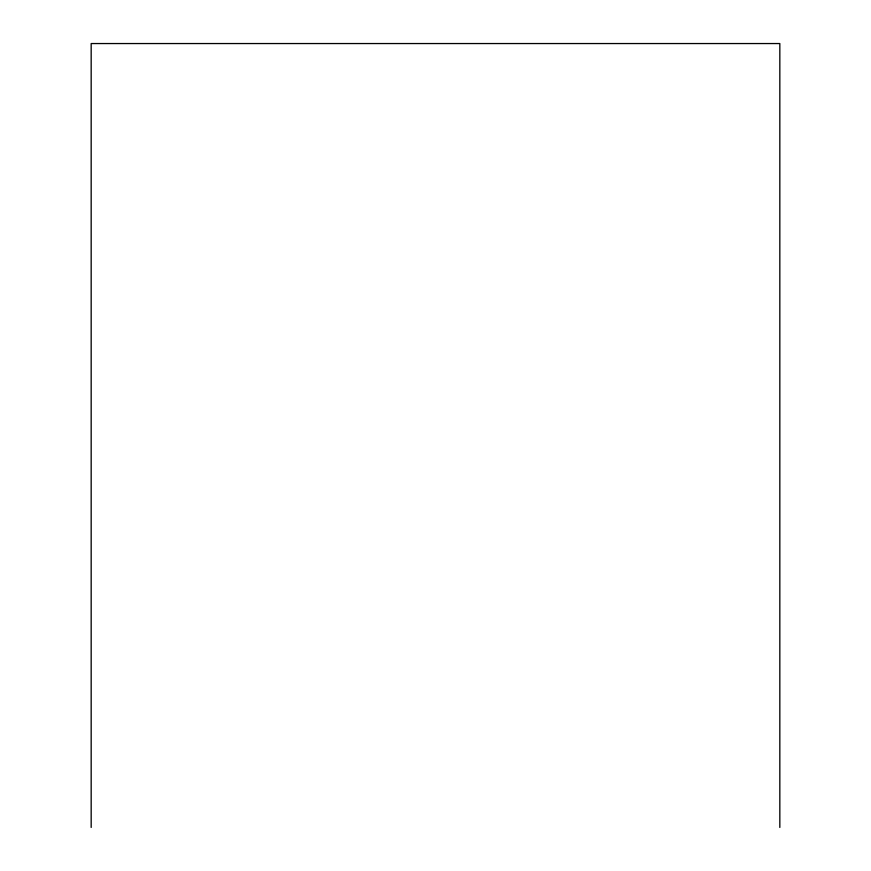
<?xml version="1.0" encoding="UTF-8"?>
<svg xmlns="http://www.w3.org/2000/svg" width="871" height="871" viewBox="0 0 871 871"><rect width="100%" height="100%" fill="white"/><g stroke="black" fill="none" stroke-linecap="round" stroke-linejoin="round"><path stroke-width="1.31" d="M779.828 827.45L779.828 43.55L91.172 43.55L91.172 827.45"/></g></svg>
